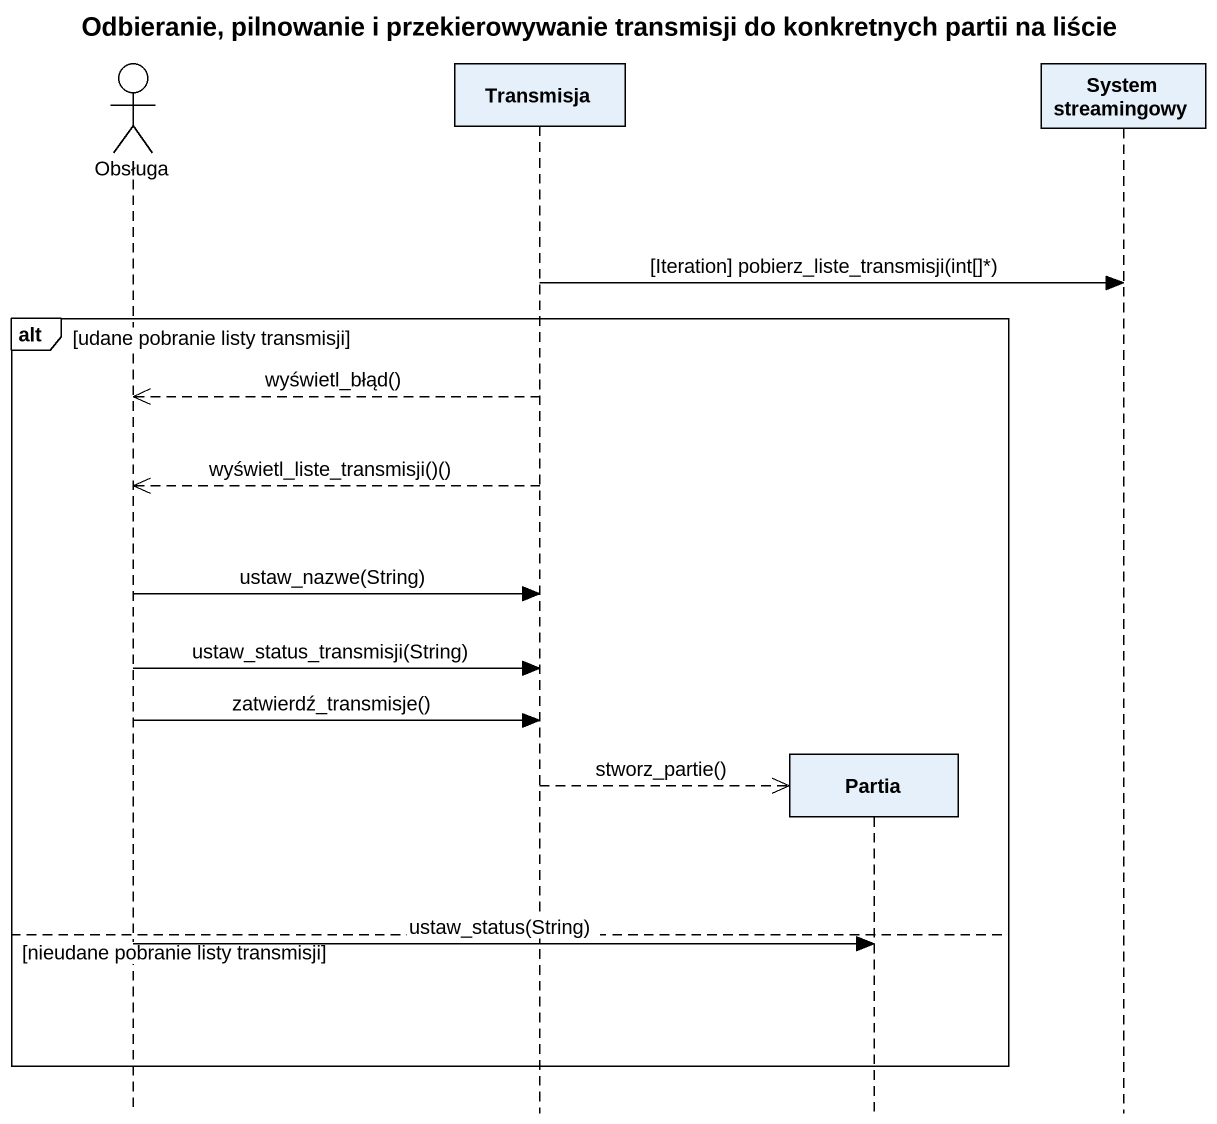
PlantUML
@startuml
title Odbieranie, pilnowanie i przekierowywanie transmisji do konkretnych partii na liście
hide footbox
actor Obsługa
participant Transmisja
participant Partia
participant "System streamingowy" as System_streamingowy

Transmisja -> System_streamingowy : [Iteration] pobierz_liste_transmisji(int[]*)
alt udane pobranie listy transmisji
  Transmisja -->> Obsługa : wyświetl_błąd()
  Transmisja -->> Obsługa : wyświetl_liste_transmisji()()
  Obsługa -> Transmisja : ustaw_nazwe(String)
  Obsługa -> Transmisja : ustaw_status_transmisji(String)
  Obsługa -> Transmisja : zatwierdź_transmisje()
  Transmisja -->> Partia ** : stworz_partie()
else nieudane pobranie listy transmisji
  Obsługa -> Partia : ustaw_status(String)
end
@enduml
